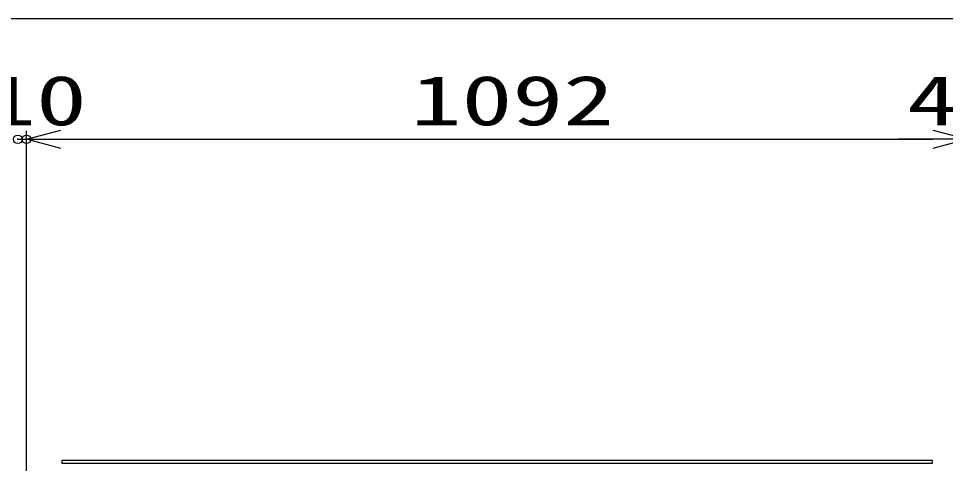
# Model space of a CAD drawing. Units: millimetres, scale not verified. Extents: x -4455 to 4455, y -3150 to 3150.
# Drawn here: x 1579 to 2654, y 956 to 1472 of the extents above; entities that cross this region are included whole.
import ezdxf
from ezdxf.enums import TextEntityAlignment as Align

# ---------------------------------------------------------------- set-up
doc = ezdxf.new("R2010")
doc.units = ezdxf.units.MM
doc.header["$LTSCALE"] = 20
doc.header["$PDMODE"] = 32
doc.header["$PDSIZE"] = 10
doc.linetypes.add('USER2', pattern=[0.375, 0.25, -0.125])
for name, color, linetype, lineweight in [('0-1_寸法線', 4, 'Continuous', 25), ('0-2_0', 3, 'USER2', 25), ('0-F_NER', 30, 'Continuous', 25)]:
    doc.layers.add(name, color=color, linetype=linetype, lineweight=lineweight)
doc.layers.add('0-3_DEFPOINTS', color=7, linetype='Continuous')
doc.styles.add('ＭＳ ゴシック', font='')
doc.styles.get('ＭＳ ゴシック').set_extended_font_data('MS Gothic')

# ---------------------------------------------------------------- blocks, each defined once
blk = doc.blocks.new('_Open30')
at = {"layer": '0-2_0', "color": 4, "linetype": 'Continuous'}
blk.add_line((0, 0), (-20, 0), dxfattribs=at)
blk.add_lwpolyline([(-20, 5.36), (0, 0), (-20, -5.36)], dxfattribs=at)

msp = doc.modelspace()

# ---------------------------------------------------------------- linework, layer by layer
at = {"layer": '0-1_寸法線'}
for p, q in [((452.97, 1472.19), (2712.97, 1472.19)), ((1587.97, 901.47), (1587.97, 1342.19)), ((1587.97, 901.47), (1587.97, 1342.19)), ((1577.97, 1332.19), (1587.97, 1332.19)), ((1627.97, 1332.19), (2639.97, 1332.19)), ((1627.97, 1332.19), (1667.97, 1332.19)), ((2639.97, 1332.19), (2599.97, 1332.19))]:
    msp.add_line(p, q, dxfattribs=at)
at = {"layer": '0-3_DEFPOINTS'}
for p in [(1577.97, 1332.19), (1587.97, 1332.19)]:
    msp.add_point(p, dxfattribs=at)
at = {"layer": '0-F_NER'}
for p, q in [((2638.97, 960.08), (1628.97, 960.08)), ((1628.97, 960.08), (1628.97, 956.48)), ((2638.97, 960.08), (2638.97, 956.48)), ((2638.97, 956.48), (1628.97, 956.48))]:
    msp.add_line(p, q, dxfattribs=at)

# ---------------------------------------------------------------- block references
at = {"layer": '0-1_寸法線', "xscale": 2, "yscale": 2, "rotation": 180}
msp.add_blockref('_Open30', (1587.97, 1332.19), dxfattribs=at)
msp.add_blockref('_Open30', (1587.97, 1332.19), dxfattribs=at)
at = {"layer": '0-1_寸法線', "xscale": 2, "yscale": 2}
msp.add_blockref('_Open30', (2679.97, 1332.19), dxfattribs=at)
msp.add_blockref('_Open30', (2679.97, 1332.19), dxfattribs=at)

# ---------------------------------------------------------------- texts
at = {"layer": '0-1_寸法線', "color": 2, "style": 'ＭＳ ゴシック', "width": 1.5}
for s, p in [('10', (1540.12, 1331.09)), ('1092', (2033.97, 1331.09)), ('42.8', (2609.92, 1331.09))]:
    msp.add_text(s, height=57.77, dxfattribs=at).set_placement(p, align=Align.BOTTOM_LEFT)

doc.saveas('drawing.dxf')
